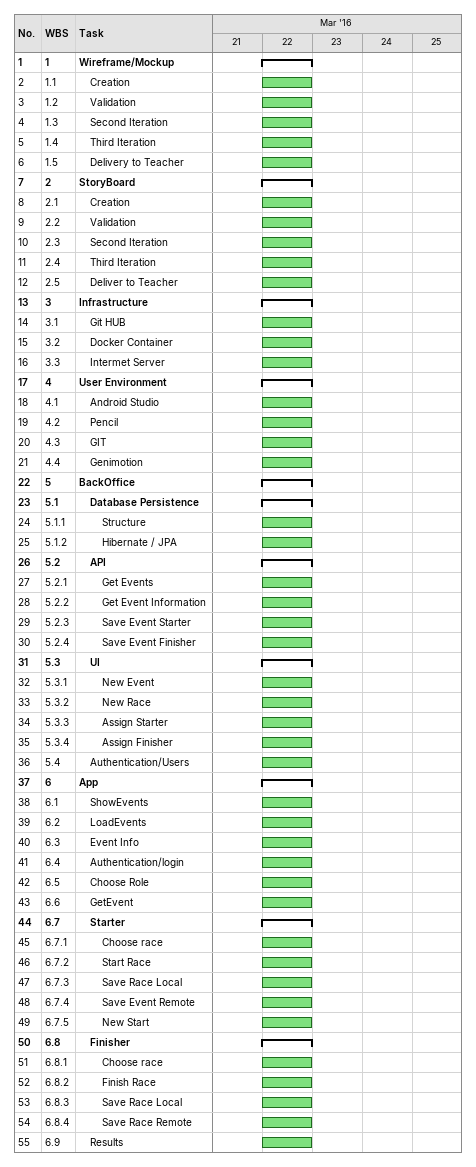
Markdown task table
| ID | WBS | Task | Start | Finish |
|---|---|---|---|---|
| 1 | 1 | **Wireframe/Mockup** | 2016-03-22 | 2016-03-22 |
| 2 | 1.1 | Creation | 2016-03-22 | 2016-03-22 |
| 3 | 1.2 | Validation | 2016-03-22 | 2016-03-22 |
| 4 | 1.3 | Second Iteration | 2016-03-22 | 2016-03-22 |
| 5 | 1.4 | Third Iteration | 2016-03-22 | 2016-03-22 |
| 6 | 1.5 | Delivery to Teacher | 2016-03-22 | 2016-03-22 |
| 7 | 2 | **StoryBoard** | 2016-03-22 | 2016-03-22 |
| 8 | 2.1 | Creation | 2016-03-22 | 2016-03-22 |
| 9 | 2.2 | Validation | 2016-03-22 | 2016-03-22 |
| 10 | 2.3 | Second Iteration | 2016-03-22 | 2016-03-22 |
| 11 | 2.4 | Third Iteration | 2016-03-22 | 2016-03-22 |
| 12 | 2.5 | Deliver to Teacher | 2016-03-22 | 2016-03-22 |
| 13 | 3 | **Infrastructure** | 2016-03-22 | 2016-03-22 |
| 14 | 3.1 | Git HUB | 2016-03-22 | 2016-03-22 |
| 15 | 3.2 | Docker Container | 2016-03-22 | 2016-03-22 |
| 16 | 3.3 | Intermet Server | 2016-03-22 | 2016-03-22 |
| 17 | 4 | **User Environment** | 2016-03-22 | 2016-03-22 |
| 18 | 4.1 | Android Studio | 2016-03-22 | 2016-03-22 |
| 19 | 4.2 | Pencil | 2016-03-22 | 2016-03-22 |
| 20 | 4.3 | GIT | 2016-03-22 | 2016-03-22 |
| 21 | 4.4 | Genimotion | 2016-03-22 | 2016-03-22 |
| 22 | 5 | **BackOffice** | 2016-03-22 | 2016-03-22 |
| 23 | 5.1 | **Database Persistence** | 2016-03-22 | 2016-03-22 |
| 24 | 5.1.1 | Structure | 2016-03-22 | 2016-03-22 |
| 25 | 5.1.2 | Hibernate / JPA | 2016-03-22 | 2016-03-22 |
| 26 | 5.2 | **API** | 2016-03-22 | 2016-03-22 |
| 27 | 5.2.1 | Get Events | 2016-03-22 | 2016-03-22 |
| 28 | 5.2.2 | Get Event Information | 2016-03-22 | 2016-03-22 |
| 29 | 5.2.3 | Save Event Starter | 2016-03-22 | 2016-03-22 |
| 30 | 5.2.4 | Save Event Finisher | 2016-03-22 | 2016-03-22 |
| 31 | 5.3 | **UI** | 2016-03-22 | 2016-03-22 |
| 32 | 5.3.1 | New Event | 2016-03-22 | 2016-03-22 |
| 33 | 5.3.2 | New Race | 2016-03-22 | 2016-03-22 |
| 34 | 5.3.3 | Assign Starter | 2016-03-22 | 2016-03-22 |
| 35 | 5.3.4 | Assign Finisher | 2016-03-22 | 2016-03-22 |
| 36 | 5.4 | Authentication/Users | 2016-03-22 | 2016-03-22 |
| 37 | 6 | **App** | 2016-03-22 | 2016-03-22 |
| 38 | 6.1 | ShowEvents | 2016-03-22 | 2016-03-22 |
| 39 | 6.2 | LoadEvents | 2016-03-22 | 2016-03-22 |
| 40 | 6.3 | Event Info | 2016-03-22 | 2016-03-22 |
| 41 | 6.4 | Authentication/login | 2016-03-22 | 2016-03-22 |
| 42 | 6.5 | Choose Role | 2016-03-22 | 2016-03-22 |
| 43 | 6.6 | GetEvent | 2016-03-22 | 2016-03-22 |
| 44 | 6.7 | **Starter** | 2016-03-22 | 2016-03-22 |
| 45 | 6.7.1 | Choose race | 2016-03-22 | 2016-03-22 |
| 46 | 6.7.2 | Start Race | 2016-03-22 | 2016-03-22 |
| 47 | 6.7.3 | Save Race Local | 2016-03-22 | 2016-03-22 |
| 48 | 6.7.4 | Save Event Remote | 2016-03-22 | 2016-03-22 |
| 49 | 6.7.5 | New Start | 2016-03-22 | 2016-03-22 |
| 50 | 6.8 | **Finisher** | 2016-03-22 | 2016-03-22 |
| 51 | 6.8.1 | Choose race | 2016-03-22 | 2016-03-22 |
| 52 | 6.8.2 | Finish Race | 2016-03-22 | 2016-03-22 |
| 53 | 6.8.3 | Save Race Local | 2016-03-22 | 2016-03-22 |
| 54 | 6.8.4 | Save Race Remote | 2016-03-22 | 2016-03-22 |
| 55 | 6.9 | Results | 2016-03-22 | 2016-03-22 |
